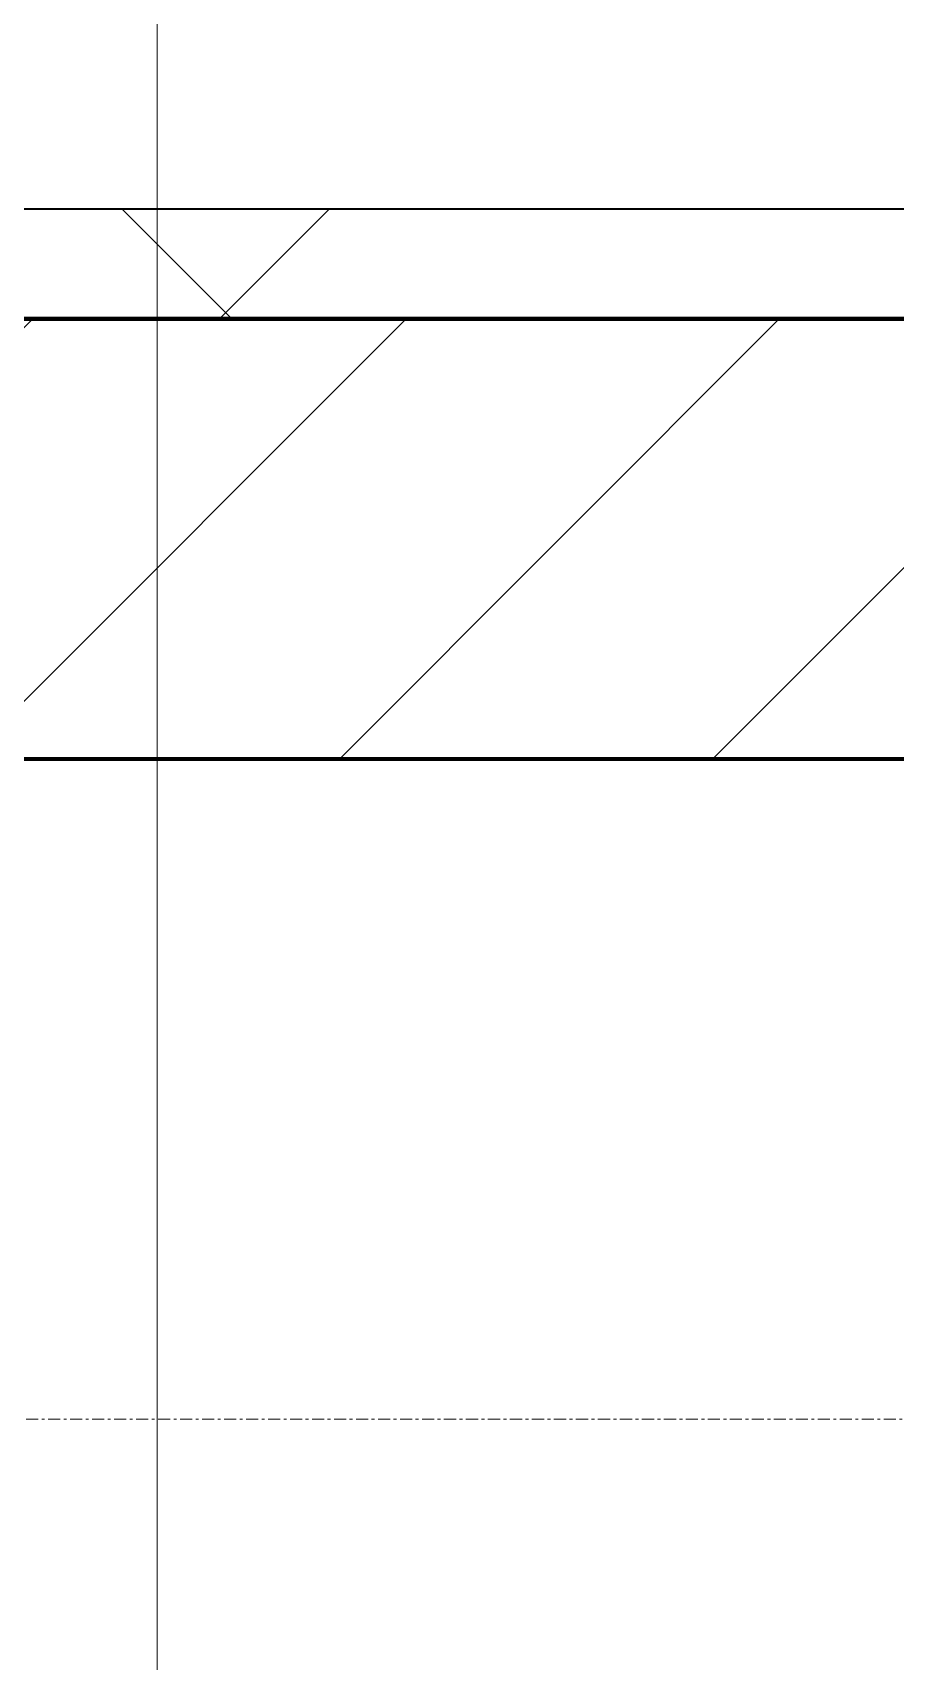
# Model space of a CAD drawing. Header units: millimetres. Extents: x -853432 to -773672, y -18171 to 22484.
# Drawn here: x -779885 to -779493, y -4431 to -3691 of the extents above; entities that cross this region are included whole.
import ezdxf
from ezdxf.xclip import XClip

# ---------------------------------------------------------------- set-up
doc = ezdxf.new("R2010")
doc.units = ezdxf.units.MM
doc.header["$XCLIPFRAME"] = 0
doc.linetypes.add('DPA_Grid _ Level 100', pattern=[10, 5.5, -1.6, 1.3, -1.6])
for name, color, linetype, lineweight in [('A-GLAZ-CURT', 2, 'Continuous', 9), ('A-WALL', 5, 'Continuous', 35), ('A-WALL-FNSH', 2, 'Continuous', 35), ('A-WALL-PATT', 1, 'Continuous', 35), ('G-ANNO-TEXT', 3, 'Continuous', 9), ('S-GRID', 251, 'Continuous', 9)]:
    doc.layers.add(name, color=color, linetype=linetype, lineweight=lineweight)
doc.layers.add('A11_ALU.SOLID SHEET', color=2, linetype='Continuous')

# ---------------------------------------------------------------- blocks, each defined once
blk = doc.blocks.new('*U2464')
at = {"layer": 'S-GRID', "linetype": 'DPA_Grid _ Level 100'}
blk.add_line((57000, -7900), (-16649.52, -7900), dxfattribs=at)
blk = doc.blocks.new('PPLS-PP19_Custom Tile Pattern - Custom Tile Pattern-V178-4251-01 ENLARGED CONCOURSE LEVEL - REFLECTED CEILING PLAN - SHEET 2')
at = {"layer": 'A-GLAZ-CURT'}
for p, q in [((-300, 0), (300, 0)), ((300, 0), (-300, 0)), ((195.99, 0), (201.88, 0)), ((201.88, 0), (195.99, 0)), ((202.06, 0), (213.31, 0)), ((213.31, 0), (202.06, 0)), ((230.06, 0), (300, 0)), ((-300, -50), (300, -50)), ((300, -50), (-300, -50))]:
    blk.add_line(p, q, dxfattribs=at)
for points, knots in [([(201.88, 0), (190.4, 0), (176.29, 0), (159.34, 0), (158.33, 0), (158.3, 0)], [-183.98931, -183.98931, -183.98931, -183.98931, -143.776725, -129.632772, -123.352749, -123.352749, -123.352749, -123.352749]), ([(159.07, 0), (159.13, 0), (160.84, 0), (165.21, 0), (174.15, 0), (185.98, 0), (208.82, 0), (219.42, 0), (230.06, 0)], [-115.643202, -115.643202, -115.643202, -115.643202, -114.681583, -87.660824, -65.295536, -41.623857, -24.459831, 0, 0, 0, 0]), ([(247.1, 0), (246.76, 0), (245.04, 0), (238.34, 0), (226.56, 0), (221.1, 0), (200.27, 0), (182.99, 0), (174.27, 0), (169.67, 0), (168.99, 0)], [-9649.085549, -9649.085549, -9649.085549, -9649.085549, -9581.591397, -9406.094246, -9221.510254, -9016.44624, -8717.832359, -8253.978395, -8152.463617, -8069.855175, -8069.855175, -8069.855175, -8069.855175]), ([(201.75, 0), (197.44, 0), (186.36, 0), (175.3, 0), (169.49, 0)], [-180.398796, -180.398796, -180.398796, -180.398796, -162.427601, -142.916156, -142.916156, -142.916156, -142.916156]), ([(171.51, 0), (176.48, 0), (193.23, 0), (198.16, 0), (200.5, 0), (200.84, 0)], [-7971.819559, -7971.819559, -7971.819559, -7971.819559, -7784.112253, -7606.717214, -7575.738696, -7575.738696, -7575.738696, -7575.738696]), ([(172.07, 0), (177.66, 0), (187.87, 0), (201.08, 0), (207.47, 0), (213.96, 0), (215.11, 0)], [-255.364076, -255.364076, -255.364076, -255.364076, -237.955587, -223.92608, -215.862851, -208.75215, -208.75215, -208.75215, -208.75215]), ([(215.22, 0), (214.62, 0), (210.55, 0), (206.87, 0), (202.8, 0), (201.9, 0)], [-203.825446, -203.825446, -203.825446, -203.825446, -198.527383, -184.406837, -180.608155, -180.608155, -180.608155, -180.608155]), ([(201.95, 0), (204.63, 0), (209.13, 0), (213.9, 0), (241.96, 0), (266.73, 0), (281.71, 0), (291.71, 0), (296.52, 0), (297.86, 0), (298.09, 0)], [-7541.578582, -7541.578582, -7541.578582, -7541.578582, -7289.299508, -7042.621073, -6582.165592, -6068.460911, -5766.029927, -5566.724884, -5280.360606, -5199.253518, -5199.253518, -5199.253518, -5199.253518]), ([(300, 0), (286.53, 0), (254.22, 0), (220.84, 0), (203.62, 0), (202.77, 0)], [-285.253232, -285.253232, -285.253232, -285.253232, -244.693688, -187.987675, -185.029123, -185.029123, -185.029123, -185.029123]), ([(300, 0), (288.22, 0), (262, 0), (230.43, 0), (219.94, 0), (219.02, 0)], [-12528.858583, -12528.858583, -12528.858583, -12528.858583, -11905.454923, -11162.864862, -10856.732305, -10856.732305, -10856.732305, -10856.732305]), ([(219.9, 0), (220.86, 0), (227.84, 0), (242.06, 0), (246.54, 0), (246.96, 0)], [-10670.940496, -10670.940496, -10670.940496, -10670.940496, -10511.382485, -9925.173265, -9834.877357, -9834.877357, -9834.877357, -9834.877357]), ([(284.76, 0), (284.76, 0), (285.09, 0), (287.47, 0), (293.59, 0), (297.76, 0), (300, 0)], [-4110.630118, -4110.630118, -4110.630118, -4110.630118, -4053.389046, -3959.664717, -3862.421465, -3746.95702, -3746.95702, -3746.95702, -3746.95702]), ([(297.38, 0), (295.84, 0), (291.62, 0), (285.38, 0), (284.87, 0)], [-4803.172655, -4803.172655, -4803.172655, -4803.172655, -4358.271401, -4143.037883, -4143.037883, -4143.037883, -4143.037883])]:
    blk.add_open_spline(points, degree=3, knots=knots, dxfattribs=at)
blk.add_open_spline([(195.11, 0), (194.91, 0), (194.44, 0), (193.8, 0)], degree=3, dxfattribs=at)
blk = doc.blocks.new('PPLS-PP19_Custom Tile Pattern - Custom Tile Pattern-V179-4251-01 ENLARGED CONCOURSE LEVEL - REFLECTED CEILING PLAN - SHEET 2')
at = {"layer": 'A-GLAZ-CURT'}
for p, q in [((-300, 0), (300, 0)), ((300, 0), (-300, 0)), ((-293.07, 0), (-275.75, 0)), ((-275.75, 0), (-293.07, 0)), ((-222.32, 0), (-205, 0)), ((-205, 0), (-222.32, 0)), ((-300, -50), (300, -50)), ((300, -50), (-300, -50))]:
    blk.add_line(p, q, dxfattribs=at)
at = {"layer": 'A-GLAZ-CURT', "flags": 128}
for points in [[(-300, 0), (-291.56, 0), (-283.3, 0), (-275.2, 0), (-267.26, 0), (-260.22, 0)], [(-260.23, 0), (-267.51, 0), (-275.48, 0), (-283.55, 0), (-291.73, 0), (-300, 0)], [(-191.26, 0), (-196.37, 0), (-202.58, 0), (-209.04, 0), (-215.73, 0), (-222.63, 0), (-229.72, 0), (-236.97, 0), (-244.39, 0), (-251.96, 0), (-259.67, 0)], [(-259.45, 0), (-251.77, 0), (-244.2, 0), (-236.74, 0), (-229.36, 0), (-222.06, 0), (-214.83, 0), (-207.71, 0), (-200.76, 0), (-194.02, 0), (-187.54, 0), (-181.38, 0), (-175.58, 0), (-170.25, 0), (-165.64, 0), (-162.01, 0), (-159.53, 0), (-157.46, 0), (-154.52, 0), (-149.42, 0), (-141.84, 0), (-132.81, 0), (-126.08, 0)], [(-125.17, 0), (-128.55, 0), (-134.16, 0), (-140.03, 0), (-145.5, 0), (-150.63, 0), (-155.53, 0), (-160.27, 0), (-164.95, 0), (-169.65, 0), (-174.47, 0), (-179.49, 0), (-184.81, 0), (-190.44, 0)]]:
    blk.add_lwpolyline(points, dxfattribs=at)
at = {"layer": 'A-GLAZ-CURT'}
for points, knots in [([(-300, 0), (-284.65, 0), (-243.99, 0), (-210.82, 0), (-192.01, 0)], [-5323.127839, -5323.127839, -5323.127839, -5323.127839, -4502.809032, -3105.157906, -3105.157906, -3105.157906, -3105.157906]), ([(-191.28, 0), (-198.67, 0), (-226.62, 0), (-262.56, 0), (-294.48, 0), (-300, 0)], [-15658.7998, -15658.7998, -15658.7998, -15658.7998, -15131.813646, -13729.592194, -13439.944408, -13439.944408, -13439.944408, -13439.944408]), ([(-137.88, 0), (-140.56, 0), (-147.66, 0), (-147.69, 0), (-158.72, 0), (-174.02, 0), (-185.59, 0), (-209.77, 0), (-232.01, 0), (-255.22, 0), (-262.59, 0), (-264.9, 0), (-265.4, 0)], [-3187.727384, -3187.727384, -3187.727384, -3187.727384, -2919.378265, -2477.344047, -2237.412286, -2029.680487, -1755.085331, -1400.429864, -858.079193, -543.655514, -208.940337, 0, 0, 0, 0]), ([(-258.6, 0), (-257.91, 0), (-254.26, 0), (-241.25, 0), (-225.99, 0), (-213.1, 0), (-202.23, 0), (-195.53, 0), (-191.86, 0)], [-5722.54675, -5722.54675, -5722.54675, -5722.54675, -5657.471696, -5413.335975, -5017.494783, -4832.723979, -4666.091899, -4455.137067, -4455.137067, -4455.137067, -4455.137067]), ([(-133.82, 0), (-135.51, 0), (-137.8, 0), (-149.31, 0), (-162.01, 0), (-177.91, 0), (-199.46, 0), (-216.65, 0), (-231.26, 0), (-233.46, 0), (-234, 0)], [-2731.647847, -2731.647847, -2731.647847, -2731.647847, -2418.507304, -2308.929706, -2113.765672, -1763.376603, -1422.553702, -978.033455, -846.069444, -682.911962, -682.911962, -682.911962, -682.911962]), ([(-233.49, 0), (-233.44, 0), (-232.38, 0), (-230.74, 0), (-225.3, 0), (-223.63, 0)], [-455.274641, -455.274641, -455.274641, -455.274641, -440.605512, -119.536984, 0, 0, 0, 0]), ([(-223.63, 0), (-219.39, 0), (-208.31, 0), (-197.55, 0), (-192, 0)], [-5463.295695, -5463.295695, -5463.295695, -5463.295695, -5161.076232, -4856.26284, -4856.26284, -4856.26284, -4856.26284]), ([(-191.29, 0), (-189.39, 0), (-182.43, 0), (-169.02, 0), (-152.12, 0), (-136.84, 0), (-127.33, 0), (-124.19, 0), (-123.43, 0), (-123.28, 0)], [-4843.202948, -4843.202948, -4843.202948, -4843.202948, -4739.070012, -4465.409639, -4149.119819, -3839.893365, -3647.167523, -3488.92562, -3439.852845, -3439.852845, -3439.852845, -3439.852845]), ([(-191.28, 0), (-189.65, 0), (-182.02, 0), (-171.77, 0), (-158.7, 0), (-157.22, 0)], [-4444.000023, -4444.000023, -4444.000023, -4444.000023, -4349.945572, -4000.813434, -3840.635403, -3840.635403, -3840.635403, -3840.635403]), ([(-191.27, 0), (-186.08, 0), (-158.97, 0), (-129.95, 0), (-110.8, 0), (-99.5, 0), (-91.46, 0)], [-3086.860335, -3086.860335, -3086.860335, -3086.860335, -2700.551212, -1002.059161, -460.363443, 0, 0, 0, 0]), ([(-122.46, 0), (-126.46, 0), (-146.93, 0), (-170.33, 0), (-190.91, 0)], [-17507.862731, -17507.862731, -17507.862731, -17507.862731, -17136.203329, -15667.613966, -15667.613966, -15667.613966, -15667.613966]), ([(-152.35, 0), (-151.03, 0), (-147.71, 0), (-143.57, 0), (-138.62, 0)], [-3494.978217, -3494.978217, -3494.978217, -3494.978217, -3371.022232, -3227.460399, -3227.460399, -3227.460399, -3227.460399]), ([(-123.27, 0), (-124.63, 0), (-128.35, 0), (-136.96, 0), (-147.46, 0), (-150.03, 0), (-150.57, 0)], [-5814.755826, -5814.755826, -5814.755826, -5814.755826, -5700.061948, -5508.838257, -5298.784692, -5196.16478, -5196.16478, -5196.16478, -5196.16478]), ([(-150.34, 0), (-150.07, 0), (-147.75, 0), (-142.6, 0), (-127.26, 0), (-107.3, 0), (-90.42, 0), (-75.26, 0), (-68.41, 0), (-65.12, 0), (-63.63, 0)], [-4948.728362, -4948.728362, -4948.728362, -4948.728362, -4883.323924, -4440.880425, -4054.690705, -3793.097032, -3402.597032, -3144.956779, -3050.982048, -2969.237017, -2969.237017, -2969.237017, -2969.237017]), ([(-122.81, 0), (-128.03, 0), (-136.73, 0), (-147.74, 0), (-149.07, 0)], [-6742.200112, -6742.200112, -6742.200112, -6742.200112, -6449.282163, -6277.220794, -6277.220794, -6277.220794, -6277.220794]), ([(-148.23, 0), (-146.94, 0), (-140.15, 0), (-137.28, 0), (-133.93, 0), (-128.78, 0), (-126.5, 0)], [-6162.058746, -6162.058746, -6162.058746, -6162.058746, -6017.569127, -5560.701257, -5364.112219, -5231.017328, -5231.017328, -5231.017328, -5231.017328]), ([(-86.16, 0), (-91.37, 0), (-104.13, 0), (-122.65, 0), (-139.03, 0), (-146.11, 0), (-146.95, 0)], [-1681.3698, -1681.3698, -1681.3698, -1681.3698, -1374.161226, -945.742622, -741.901385, -489.130243, -489.130243, -489.130243, -489.130243]), ([(-146.69, 0), (-146.59, 0), (-145.49, 0), (-135.69, 0), (-128.29, 0), (-125.15, 0)], [-420.34245, -420.34245, -420.34245, -420.34245, -406.956646, -290.263673, 0, 0, 0, 0]), ([(-127.41, 0), (-131.63, 0), (-133.16, 0), (-134.09, 0), (-134.15, 0)], [-8540.990293, -8540.990293, -8540.990293, -8540.990293, -8266.114998, -8246.473386, -8246.473386, -8246.473386, -8246.473386]), ([(-134.15, 0), (-133.32, 0), (-130.31, 0), (-117.33, 0), (-92.04, 0), (-74.02, 0), (-62.74, 0), (-60.36, 0), (-59.97, 0)], [-7657.439573, -7657.439573, -7657.439573, -7657.439573, -7293.749979, -6839.55839, -6236.997189, -5713.340575, -5140.470607, -5006.787413, -5006.787413, -5006.787413, -5006.787413]), ([(-113.43, 0), (-113.44, 0), (-113.96, 0), (-119.73, 0), (-125.43, 0), (-127.03, 0), (-127.41, 0)], [-328.499627, -328.499627, -328.499627, -328.499627, -282.672656, -98.539552, -24.539552, 0, 0, 0, 0]), ([(-126.5, 0), (-122.44, 0), (-108.71, 0), (-86.68, 0), (-64.27, 0), (-56.57, 0), (-54.16, 0)], [-5231.017328, -5231.017328, -5231.017328, -5231.017328, -4994.692869, -4542.524482, -4008.285538, -3736.440949, -3736.440949, -3736.440949, -3736.440949]), ([(-125.15, 0), (-124.93, 0), (-124.21, 0), (-123.33, 0), (-122.65, 0)], [-3362.7396, -3362.7396, -3362.7396, -3362.7396, -3342.215224, -3292.682525, -3292.682525, -3292.682525, -3292.682525]), ([(-122.37, 0), (-119.38, 0), (-111.93, 0), (-98.9, 0), (-85.29, 0), (-71.67, 0), (-65.93, 0), (-65.07, 0)], [-3285.961774, -3285.961774, -3285.961774, -3285.961774, -3074.362186, -2902.289527, -2605.247022, -2322.099534, -2241.8264, -2241.8264, -2241.8264, -2241.8264]), ([(-72.93, 0), (-75.51, 0), (-88.85, 0), (-107.01, 0), (-122.34, 0)], [-19442.345229, -19442.345229, -19442.345229, -19442.345229, -18935.241197, -17511.503413, -17511.503413, -17511.503413, -17511.503413]), ([(-26.75, 0), (-27.82, 0), (-36.18, 0), (-53.55, 0), (-78.2, 0), (-104.86, 0), (-117.82, 0), (-122.33, 0)], [-8718.362214, -8718.362214, -8718.362214, -8718.362214, -8532.293389, -8073.216054, -7508.296369, -7004.680444, -6751.029719, -6751.029719, -6751.029719, -6751.029719]), ([(-122.08, 0), (-122.01, 0), (-121.69, 0), (-121.2, 0), (-120.88, 0)], [-3136.336417, -3136.336417, -3136.336417, -3136.336417, -3110.304437, -3035.164275, -3035.164275, -3035.164275, -3035.164275]), ([(-120.13, 0), (-120.14, 0), (-120.23, 0), (-120.6, 0), (-121.68, 0)], [-2933.992132, -2933.992132, -2933.992132, -2933.992132, -2920.575025, -2853.50686, -2853.50686, -2853.50686, -2853.50686]), ([(-53.38, 0), (-55.75, 0), (-63.64, 0), (-81.23, 0), (-99.51, 0), (-114.02, 0), (-117.28, 0), (-118.78, 0)], [-1231.539343, -1231.539343, -1231.539343, -1231.539343, -1060.00838, -740.068933, -229.489605, -116.330425, 0, 0, 0, 0]), ([(-117.74, 0), (-117.19, 0), (-114.78, 0), (-113.43, 0), (-113.43, 0)], [-821.249067, -821.249067, -821.249067, -821.249067, -394.672656, -330.879064, -330.879064, -330.879064, -330.879064]), ([(-53.35, 0), (-55.59, 0), (-64.57, 0), (-85.2, 0), (-107.61, 0), (-116.56, 0), (-117.56, 0)], [-3088.873262, -3088.873262, -3088.873262, -3088.873262, -2842.901703, -2193.204658, -1433.981041, -985.49888, -985.49888, -985.49888, -985.49888]), ([(-115.82, 0), (-114.96, 0), (-110.41, 0), (-96.78, 0), (-71.33, 0), (-42.53, 0), (-12.78, 0), (4.23, 0), (9.64, 0), (10.14, 0), (10.18, 0)], [-5724.064692, -5724.064692, -5724.064692, -5724.064692, -5430.283136, -5103.229623, -4799.173296, -4065.652676, -3589.737505, -3285.047089, -3066.359526, -3044.715262, -3044.715262, -3044.715262, -3044.715262]), ([(9.32, 0), (9.08, 0), (7.65, 0), (2.57, 0), (-12.23, 0), (-25.64, 0), (-40, 0), (-56.24, 0), (-75.59, 0), (-94, 0), (-112.01, 0), (-114.94, 0), (-115.63, 0)], [-2922.926651, -2922.926651, -2922.926651, -2922.926651, -2882.788014, -2720.818881, -2518.50168, -2125.455881, -1792.521578, -1466.981642, -1208.454564, -789.402658, -501.969187, -243.577221, -243.577221, -243.577221, -243.577221]), ([(-91.46, 0), (-90.09, 0), (-84.7, 0), (-77.43, 0), (-72.73, 0), (-72.64, 0), (-72.64, 0)], [-19832.387487, -19832.387487, -19832.387487, -19832.387487, -19753.885894, -19541.04734, -19478.625389, -19471.062469, -19471.062469, -19471.062469, -19471.062469]), ([(-63.96, 0), (-64.13, 0), (-72.5, 0), (-80.63, 0), (-86.16, 0)], [-2171.769325, -2171.769325, -2171.769325, -2171.769325, -2007.031671, -1681.3698, -1681.3698, -1681.3698, -1681.3698]), ([(-53.4, 0), (-55.04, 0), (-59.68, 0), (-71.66, 0), (-77.83, 0), (-82.66, 0), (-83.28, 0), (-83.28, 0)], [-2247.896437, -2247.896437, -2247.896437, -2247.896437, -2161.752162, -2006.592567, -1646.621388, -1424.436217, -1393.971743, -1393.971743, -1393.971743, -1393.971743]), ([(-83.28, 0), (-83.28, 0), (-82.91, 0), (-76.14, 0), (-62.97, 0), (-48.14, 0), (-36.49, 0), (-33.57, 0), (-29.94, 0), (-28.57, 0)], [-1393.4169, -1393.4169, -1393.4169, -1393.4169, -1353.722004, -1274.333717, -1073.56893, -651.549973, -296.515819, -83.513472, 0, 0, 0, 0]), ([(-66.39, 0), (-66.39, 0), (-63.63, 0), (-53.63, 0), (-34.42, 0), (-29.82, 0), (-29.19, 0)], [-2493.31794, -2493.31794, -2493.31794, -2493.31794, -2315.303971, -1809.437387, -963.711516, -666.19313, -666.19313, -666.19313, -666.19313]), ([(31.18, 0), (25.97, 0), (11.99, 0), (-16.92, 0), (-47.42, 0), (-65.77, 0), (-66.37, 0), (-66.38, 0)], [-4496.803627, -4496.803627, -4496.803627, -4496.803627, -4222.080604, -3745.412743, -2981.410125, -2542.574734, -2498.224237, -2498.224237, -2498.224237, -2498.224237]), ([(-63.63, 0), (-61.49, 0), (-57.39, 0), (-55.94, 0), (-54.5, 0), (-54.36, 0)], [-2969.237017, -2969.237017, -2969.237017, -2969.237017, -2851.217951, -2734.127174, -2721.800599, -2721.800599, -2721.800599, -2721.800599]), ([(-58.83, 0), (-58.37, 0), (-57.29, 0), (-54.23, 0), (-46.33, 0), (-42.62, 0), (-41.76, 0)], [-4859.52896, -4859.52896, -4859.52896, -4859.52896, -4680.891996, -4469.85053, -4321.566175, -4270.495146, -4270.495146, -4270.495146, -4270.495146]), ([(-53.56, 0), (-50.62, 0), (-44.81, 0), (-40.79, 0), (-40.46, 0), (-40.44, 0)], [-2700.163089, -2700.163089, -2700.163089, -2700.163089, -2474.780881, -2410.990208, -2350.645972, -2350.645972, -2350.645972, -2350.645972]), ([(-53.41, 0), (-53.25, 0), (-51.85, 0), (-48.53, 0), (-30.79, 0), (-18.03, 0), (8.61, 0), (15.02, 0), (22.91, 0), (31, 0), (39.04, 0), (51.19, 0), (58.74, 0), (61.34, 0), (61.45, 0)], [-3707.955101, -3707.955101, -3707.955101, -3707.955101, -3689.699207, -3546.54457, -3315.260113, -2864.387349, -2439.246196, -2084.094819, -1956.422387, -1818.904206, -1645.594513, -1443.202566, -1228.752106, -1120.932285, -1120.932285, -1120.932285, -1120.932285]), ([(-29.03, 0), (-33.97, 0), (-42.05, 0), (-50.09, 0), (-53.17, 0)], [-2680.714891, -2680.714891, -2680.714891, -2680.714891, -2413.671296, -2251.800508, -2251.800508, -2251.800508, -2251.800508]), ([(-36.33, 0), (-36.43, 0), (-37.27, 0), (-45.02, 0), (-45.87, 0), (-50.85, 0), (-53.14, 0)], [-1855.773136, -1855.773136, -1855.773136, -1855.773136, -1810.870157, -1672.078046, -1405.135169, -1237.182091, -1237.182091, -1237.182091, -1237.182091]), ([(-36.62, 0), (-36.62, 0), (-40.35, 0), (-43.42, 0), (-48.79, 0), (-52.49, 0)], [-4069.478503, -4069.478503, -4069.478503, -4069.478503, -3858.647035, -3538.256648, -3120.746453, -3120.746453, -3120.746453, -3120.746453]), ([(-51.83, 0), (-51.83, 0), (-51.78, 0), (-47.4, 0), (-46.01, 0), (-40.22, 0), (-36.78, 0)], [-632.814994, -632.814994, -632.814994, -632.814994, -627.965721, -508.377888, -260.442412, 0, 0, 0, 0]), ([(15.14, 0), (14.99, 0), (9.51, 0), (-2.9, 0), (-20.62, 0), (-32.81, 0), (-44.85, 0), (-51.43, 0), (-51.79, 0)], [-1934.732642, -1934.732642, -1934.732642, -1934.732642, -1925.670641, -1617.263037, -1290.787923, -1039.307308, -819.71621, -644.910881, -644.910881, -644.910881, -644.910881]), ([(-41.76, 0), (-39.9, 0), (-37.72, 0), (-36.92, 0), (-36.77, 0)], [-4270.495146, -4270.495146, -4270.495146, -4270.495146, -4161.040818, -4106.245333, -4106.245333, -4106.245333, -4106.245333]), ([(-36.78, 0), (-32.43, 0), (-19.22, 0), (-1.33, 0), (11.7, 0), (15.1, 0)], [-6191.144455, -6191.144455, -6191.144455, -6191.144455, -5862.463379, -5340.621928, -5159.287046, -5159.287046, -5159.287046, -5159.287046]), ([(-36.29, 0), (-36.29, 0), (-34.66, 0), (-28.88, 0), (-26.95, 0), (-26.54, 0)], [-9150.272121, -9150.272121, -9150.272121, -9150.272121, -9057.163041, -8919.836787, -8834.607043, -8834.607043, -8834.607043, -8834.607043]), ([(30.82, 0), (29.27, 0), (20.14, 0), (3.54, 0), (-16.58, 0), (-34.76, 0), (-36.04, 0)], [-10462.034656, -10462.034656, -10462.034656, -10462.034656, -10363.088938, -9884.23066, -9424.652049, -9182.880979, -9182.880979, -9182.880979, -9182.880979]), ([(-33.34, 0), (-33.34, 0), (-32.93, 0), (-31.16, 0), (-30.52, 0)], [-2415.024266, -2415.024266, -2415.024266, -2415.024266, -2357.633367, -2323.618664, -2323.618664, -2323.618664, -2323.618664]), ([(15.48, 0), (10.75, 0), (-0.89, 0), (-17.84, 0), (-30.57, 0), (-31.82, 0), (-32, 0)], [-3582.245441, -3582.245441, -3582.245441, -3582.245441, -3333.063701, -2994.501669, -2698.150104, -2614.070998, -2614.070998, -2614.070998, -2614.070998]), ([(-30.76, 0), (-30.73, 0), (-29.99, 0), (-23.47, 0), (-15.75, 0), (-15.19, 0)], [-54176.191683, -54176.191683, -54176.191683, -54176.191683, -54157.274271, -53749.15266, -53717.791567, -53717.791567, -53717.791567, -53717.791567]), ([(-30.52, 0), (-27.11, 0), (-17.83, 0), (5.99, 0), (22.06, 0), (37.44, 0), (45.92, 0), (57.76, 0), (64.47, 0), (72.74, 0), (75.22, 0), (76.03, 0), (76.21, 0)], [-2323.618664, -2323.618664, -2323.618664, -2323.618664, -2142.497158, -1716.209403, -1206.526904, -1089.329421, -901.315459, -753.071572, -495.328968, -421.953223, -334.951786, -290.452333, -290.452333, -290.452333, -290.452333]), ([(-13, 0), (-14.35, 0), (-17.68, 0), (-25.97, 0), (-29.52, 0), (-30.21, 0)], [-55207.591944, -55207.591944, -55207.591944, -55207.591944, -54789.006179, -54461.685999, -54290.791712, -54290.791712, -54290.791712, -54290.791712]), ([(8.33, 0), (8.19, 0), (7.18, 0), (0.32, 0), (-13.89, 0), (-24.92, 0), (-29.03, 0)], [-3574.286521, -3574.286521, -3574.286521, -3574.286521, -3526.962355, -3285.499107, -2903.012179, -2680.714891, -2680.714891, -2680.714891, -2680.714891]), ([(-28.98, 0), (-28.66, 0), (-27.39, 0), (-24.45, 0), (-22.56, 0)], [-166.548282, -166.548282, -166.548282, -166.548282, -102.06493, 0, 0, 0, 0]), ([(-28.57, 0), (-26.93, 0), (-20.29, 0), (-11.45, 0), (2.08, 0), (10.86, 0), (15.04, 0), (15.55, 0)], [-5361.429781, -5361.429781, -5361.429781, -5361.429781, -5261.36855, -5050.479954, -4785.90057, -4596.498881, -4570.687931, -4570.687931, -4570.687931, -4570.687931]), ([(-22.56, 0), (-20.27, 0), (-17.03, 0), (-11.36, 0), (-7.66, 0), (-6.6, 0), (-6.44, 0)], [-56468.192263, -56468.192263, -56468.192263, -56468.192263, -56344.022017, -56303.229861, -56166.290093, -56124.392176, -56124.392176, -56124.392176, -56124.392176]), ([(-15.19, 0), (-13.07, 0), (-0.71, 0), (12.11, 0), (15.48, 0)], [-461.142613, -461.142613, -461.142613, -461.142613, -429.606584, -418.500335, -418.500335, -418.500335, -418.500335])]:
    blk.add_open_spline(points, degree=3, knots=knots, dxfattribs=at)
for points in [[(-122.91, 0), (-125.31, 0), (-129.56, 0), (-133.82, 0)], [(-118.78, 0), (-120.04, 0), (-121.21, 0), (-122.36, 0)], [(-39.84, 0), (-39.08, 0), (-38.11, 0), (-37.36, 0)]]:
    blk.add_open_spline(points, degree=3, dxfattribs=at)
blk = doc.blocks.new('*U634')
at = {"layer": 'A-GLAZ-CURT'}
for name, p in [('PPLS-PP19_Custom Tile Pattern - Custom Tile Pattern-V178-4251-01 ENLARGED CONCOURSE LEVEL - REFLECTED CEILING PLAN - SHEET 2', (55802.37, -7350)), ('PPLS-PP19_Custom Tile Pattern - Custom Tile Pattern-V179-4251-01 ENLARGED CONCOURSE LEVEL - REFLECTED CEILING PLAN - SHEET 2', (56402.37, -7350))]:
    blk.add_blockref(name, p, dxfattribs=at)
blk = doc.blocks.new('*U1213')
blk.add_lwpolyline([(22690, -750), (19166.45, -750), (19116.45, -700), (18966.44, -550), (-101025.39, -550), (-101025.39, -6704.96), (-96300, -6704.96), (-96300, -7350), (-94497.63, -7350), (17250, -7350), (17250, -6849.96), (18300, -6849.96), (22690, -6849.96)], close=True)

msp = doc.modelspace()

# ---------------------------------------------------------------- block references
at = {"layer": 'A11_ALU.SOLID SHEET'}
ref = msp.add_blockref('*U1213', (-744682.37, 3579.02), dxfattribs=at)
XClip(ref).set_block_clipping_path([(-104690.1238047112, -9620.0029952966), (-34092.6543255156, 14392.9971737705)])

# ---------------------------------------------------------------- next in the draw order: hatches: boundary and pattern name
at = {"layer": 'A-WALL-PATT', "lineweight": 9}
h = msp.add_hatch(dxfattribs=at)
h.set_pattern_fill('FP_4', color=256, style=0, pattern_type=2)
h.set_pattern_definition([(45, (0, 0), (-212.13203, 212.13203), []), (135, (0, 0), (-212.13203, -212.13203), [])])
h.paths.add_polyline_path([(-779464.45, -3820.98), (-778775.03, -3820.98), (-778775.03, -3770.98), (-827933.88, -3770.98), (-828045.79, -3820.98), (-779602.34, -3820.98)])
h.paths.add_polyline_path([(-828965.42, -3820.98), (-828156.1, -3820.98), (-828044.19, -3770.98), (-841032.37, -3770.98), (-841032.37, -3820.98), (-829103.3, -3820.98)])
h = msp.add_hatch(dxfattribs=at)
h.set_pattern_fill('FP_2', color=256, style=0, pattern_type=2)
h.set_pattern_definition([(45, (0, 0), (-84.852814, 84.852814), [])])
h.paths.add_polyline_path([(-779326.57, -4020.98), (-778775.03, -4020.98), (-778775.03, -3820.98), (-828045.79, -3820.98), (-828336.65, -3950.93), (-828355, -3909.85), (-828156.1, -3820.98), (-841232.37, -3820.98), (-841232.37, -4020.98), (-779878.11, -4020.98)])
h.paths.add_polyline_path([(-828280, -3860.98), (-828285, -3859.64), (-828288.66, -3855.98), (-828289.66, -3848.39), (-828287.07, -3844.76), (-828282.59, -3841.32), (-828280, -3840.98), (-828272.93, -3843.91), (-828270.34, -3848.39), (-828270.34, -3851.81), (-828272.93, -3858.05), (-828279.18, -3860.64)])

# ---------------------------------------------------------------- next in the draw order: linework, layer by layer
at = {"layer": 'A-WALL', "color": 7, "lineweight": 70}
for p, q in [((-780380, -3820.98), (-778775.03, -3820.98)), ((-778775.03, -3820.98), (-780380, -3820.98)), ((-778775.03, -4020.98), (-780380, -4020.98))]:
    msp.add_line(p, q, dxfattribs=at)
at = {"layer": 'A-WALL-FNSH', "color": 250}
msp.add_line((-780380, -3770.98), (-778775.03, -3770.98), dxfattribs=at)
at = {"layer": 'G-ANNO-TEXT', "color": 10}
msp.add_line((-779828.32, -1958.76), (-779828.32, -10961.49), dxfattribs=at)

# ---------------------------------------------------------------- next in the draw order: block references
for name in ['*U2464', '*U634']:
    msp.add_blockref(name, (-835882.37, 3579.02))

doc.saveas('drawing.dxf')
